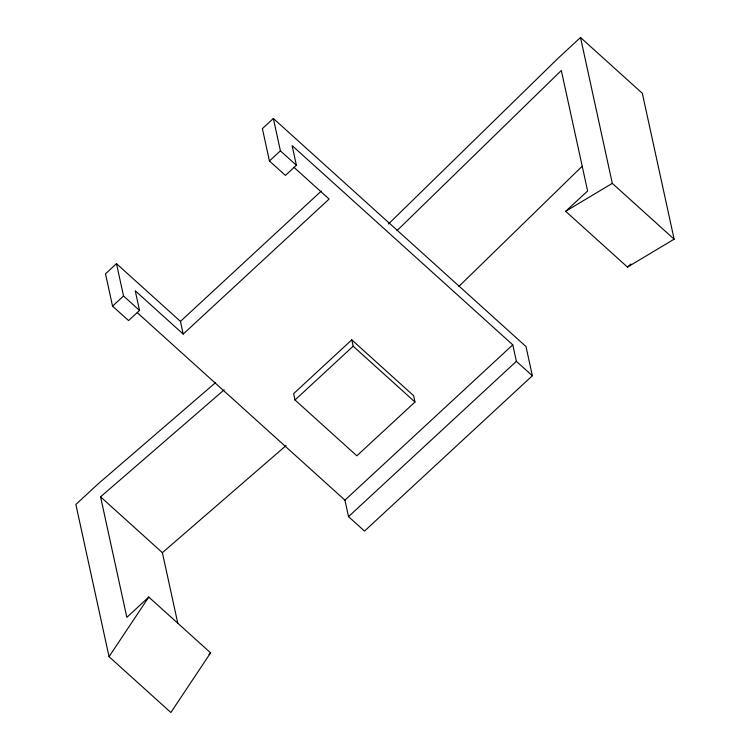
<?xml version="1.0" encoding="UTF-8"?>
<svg xmlns="http://www.w3.org/2000/svg" width="750" height="750" viewBox="0 0 750 750"><rect width="100%" height="100%" fill="white"/><g stroke="black" fill="none" stroke-linecap="round" stroke-linejoin="round"><path stroke-width="1.12" d="M109.05 656.681L148.781 597.047L210.609 652.866L170.878 712.5L109.05 656.681L75.862 504.469L97.8 484.163L215.522 382.659M388.491 223.969L558.562 57.806L580.509 37.5L642.337 93.319L674.138 239.184L627.488 267.113L565.659 211.294L587.606 190.988L561.328 70.491L397.069 230.578M458.897 286.397L582.094 166.331M183.206 334.078L180.441 321.394L116.475 263.653L105.506 273.806L112.556 306.15L128.55 320.578L139.519 310.434L135.234 290.775L183.206 334.078L329.109 199.069L293.991 167.353M532.359 375.75L526.003 346.584L273.356 118.481L262.387 128.634L269.438 160.978L285.431 175.416L296.4 165.262L292.116 145.603L512.775 344.831L516.375 361.322L532.359 375.75L364.519 531.075L348.525 516.638L344.925 500.147L137.297 312.684M112.556 306.15L123.534 295.997L116.475 263.653M269.438 160.978L280.406 150.825L273.356 118.481M180.441 321.394L321.197 191.147M351.769 339.853L293.625 393.656L295.012 400.003L356.841 455.822L414.984 402.019L413.597 395.681L351.769 339.853L353.156 346.2L414.984 402.019M295.012 400.003L353.156 346.2M148.781 597.047L126.844 617.353L100.566 496.847L224.138 389.85M344.925 500.147L512.775 344.831M348.525 516.638L516.375 361.322M208.922 654.431L210.609 652.866M627.488 267.113L630.862 263.991M177.769 623.156L162.394 552.675L285.966 445.669M565.659 211.294L612.309 183.366L580.509 37.5M612.309 183.366L674.138 239.184M280.406 150.825L296.4 165.262M123.534 295.997L139.519 310.434M100.566 496.847L162.394 552.675"/></g></svg>
